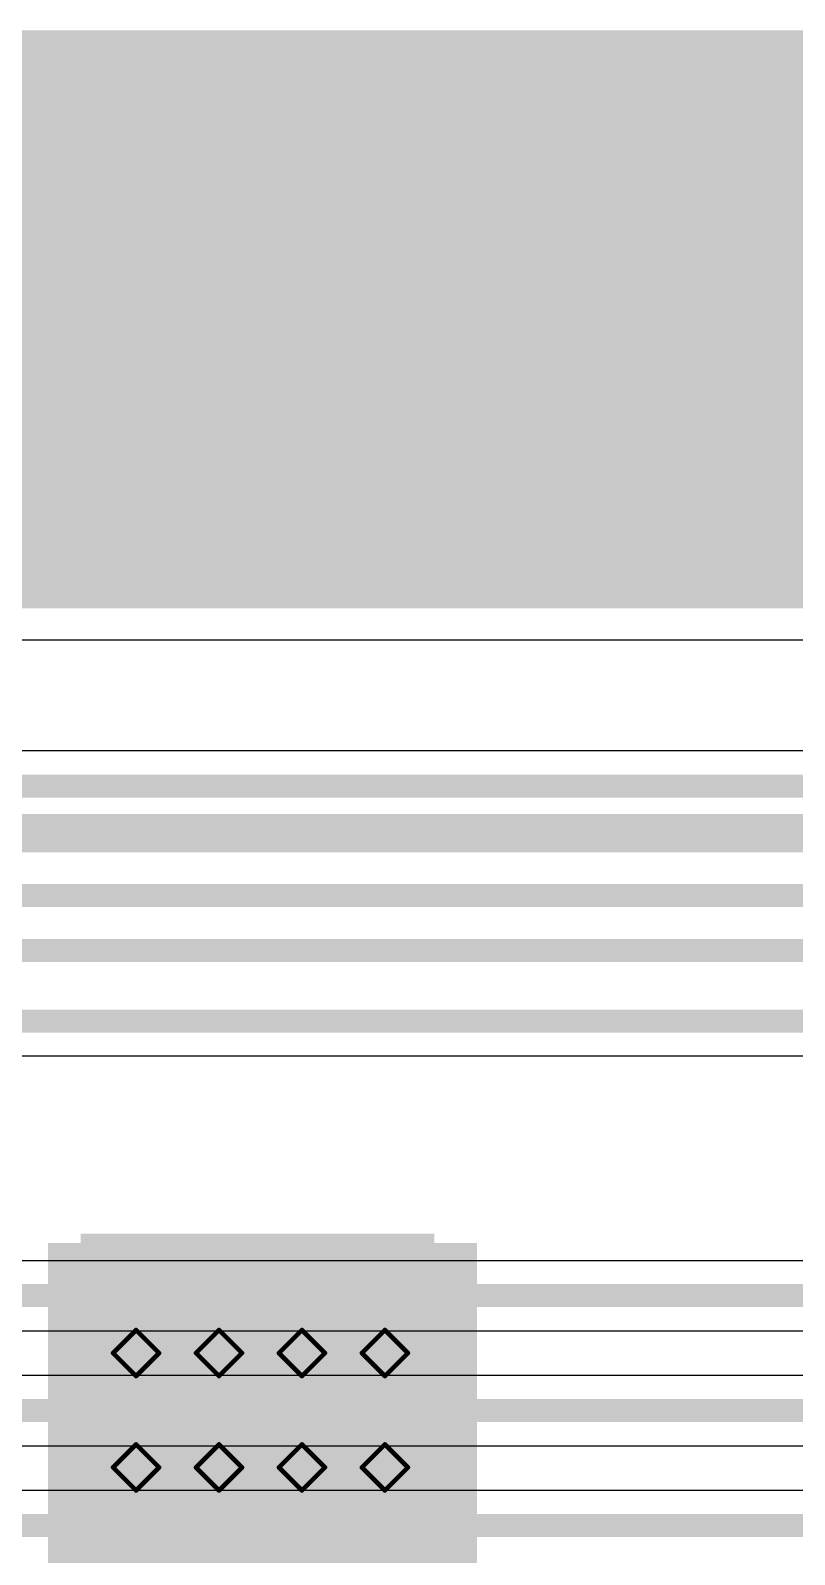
# Model space of a CAD drawing. Header units: inches. Extents: x -4 to 238, y -5 to 115.
# Drawn here: x 47.01 to 55.45, y 38.74 to 55.57 of the extents above; entities that cross this region are included whole.
import ezdxf

# ---------------------------------------------------------------- set-up
doc = ezdxf.new("R2010")
doc.units = ezdxf.units.IN
for name, color, linetype in [('Board Outline', 216, 'Continuous'), ('Bottom Layer', 5, 'Continuous'), ('Drill Drawing', 1, 'Continuous'), ('Keep-Out Layer', 6, 'Continuous'), ('Mechanical 13', 56, 'Continuous'), ('Top Layer', 1, 'Continuous'), ('Top Overlay', 2, 'Continuous'), ('Top Paste', 8, 'Continuous'), ('Top Solder', 216, 'Continuous'), ('Via Holes', 16, 'Continuous')]:
    doc.layers.add(name, color=color, linetype=linetype)

# ---------------------------------------------------------------- blocks, each defined once
blk = doc.blocks.new('41_SMD_M______16')
at = {"layer": 'Keep-Out Layer'}
blk.add_hatch(color=6, dxfattribs=at).paths.add_polyline_path([(-9.042, 10.287), (9.042, 10.287), (9.042, 16.383), (-9.042, 16.383)])
at = {"layer": 'Top Layer'}
blk.add_hatch(color=1, dxfattribs=at).paths.add_polyline_path([(-3.35, 3.11), (0.35, 3.11), (0.35, -0.59), (-3.35, -0.59)])
at = {"layer": 'Top Overlay'}
for points in [[(-5.283, 15.367), (-2.743, 15.367), (-2.743, 15.9), (-5.283, 15.9)], [(-2.743, 13.36), (-2.743, 15.9), (-3.277, 15.9), (-3.277, 13.36)], [(-1.27, 15.367), (1.27, 15.367), (1.27, 15.9), (-1.27, 15.9)], [(-0.737, 13.36), (-0.737, 15.9), (-1.27, 15.9), (-1.27, 13.36)], [(0.737, 15.9), (0.737, 13.36), (1.27, 13.36), (1.27, 15.9)], [(2.743, 15.367), (5.283, 15.367), (5.283, 15.9), (2.743, 15.9)], [(3.277, 13.36), (3.277, 15.9), (2.743, 15.9), (2.743, 13.36)], [(-3.277, 13.36), (-0.737, 13.36), (-0.737, 13.894), (-3.277, 13.894)], [(0.737, 13.36), (3.277, 13.36), (3.277, 13.894), (0.737, 13.894)]]:
    blk.add_hatch(color=2, dxfattribs=at).paths.add_polyline_path(points)
at = {"layer": 'Top Paste'}
blk.add_hatch(color=8, dxfattribs=at).paths.add_polyline_path([(-3.35, 3.11), (0.35, 3.11), (0.35, -0.59), (-3.35, -0.59)])
at = {"layer": 'Top Solder'}
blk.add_hatch(color=216, dxfattribs=at).paths.add_polyline_path([(-3.452, 3.212), (0.452, 3.212), (0.452, -0.692), (-3.452, -0.692)])
at = {"layer": 'Top Overlay', "const_width": 0.127}
for points in [[(-9.096, 16.434), (9.091, 16.434)], [(-9.096, 10.244), (9.086, 10.244)]]:
    blk.add_lwpolyline(points, dxfattribs=at)

msp = doc.modelspace()

# ---------------------------------------------------------------- hatches: boundary and pattern name
at = {"layer": 'Bottom Layer'}
h = msp.add_hatch(color=5, dxfattribs=at)
edge = h.paths.add_edge_path()
edge.add_arc((48.179, 40.963), 0.3, 0, 360)
h = msp.add_hatch(color=5, dxfattribs=at)
edge = h.paths.add_edge_path()
edge.add_arc((49.095, 40.963), 0.3, 0, 360)
h = msp.add_hatch(color=5, dxfattribs=at)
edge = h.paths.add_edge_path()
edge.add_arc((50.011, 40.963), 0.3, 0, 360)
h = msp.add_hatch(color=5, dxfattribs=at)
edge = h.paths.add_edge_path()
edge.add_arc((50.927, 40.963), 0.3, 0, 360)
h = msp.add_hatch(color=5, dxfattribs=at)
edge = h.paths.add_edge_path()
edge.add_arc((48.179, 39.7), 0.3, 0, 360)
h = msp.add_hatch(color=5, dxfattribs=at)
edge = h.paths.add_edge_path()
edge.add_arc((49.095, 39.7), 0.3, 0, 360)
h = msp.add_hatch(color=5, dxfattribs=at)
edge = h.paths.add_edge_path()
edge.add_arc((50.011, 39.7), 0.3, 0, 360)
h = msp.add_hatch(color=5, dxfattribs=at)
edge = h.paths.add_edge_path()
edge.add_arc((50.927, 39.7), 0.3, 0, 360)
at = {"layer": 'Top Layer'}
msp.add_hatch(color=1, dxfattribs=at).paths.add_polyline_path([(47.205, 37.788), (51.943, 37.788), (51.943, 42.178), (47.205, 42.178)])
h = msp.add_hatch(color=1, dxfattribs=at)
edge = h.paths.add_edge_path()
edge.add_arc((48.179, 40.963), 0.3, 0, 360)
h = msp.add_hatch(color=1, dxfattribs=at)
edge = h.paths.add_edge_path()
edge.add_arc((49.095, 40.963), 0.3, 0, 360)
h = msp.add_hatch(color=1, dxfattribs=at)
edge = h.paths.add_edge_path()
edge.add_arc((50.011, 40.963), 0.3, 0, 360)
h = msp.add_hatch(color=1, dxfattribs=at)
edge = h.paths.add_edge_path()
edge.add_arc((50.927, 40.963), 0.3, 0, 360)
h = msp.add_hatch(color=1, dxfattribs=at)
edge = h.paths.add_edge_path()
edge.add_arc((48.179, 39.7), 0.3, 0, 360)
h = msp.add_hatch(color=1, dxfattribs=at)
edge = h.paths.add_edge_path()
edge.add_arc((49.095, 39.7), 0.3, 0, 360)
h = msp.add_hatch(color=1, dxfattribs=at)
edge = h.paths.add_edge_path()
edge.add_arc((50.011, 39.7), 0.3, 0, 360)
h = msp.add_hatch(color=1, dxfattribs=at)
edge = h.paths.add_edge_path()
edge.add_arc((50.927, 39.7), 0.3, 0, 360)
at = {"layer": 'Via Holes'}
h = msp.add_hatch(color=7, dxfattribs=at)
edge = h.paths.add_edge_path()
edge.add_arc((48.179, 40.963), 0.15, 0, 360)
h = msp.add_hatch(color=7, dxfattribs=at)
edge = h.paths.add_edge_path()
edge.add_arc((49.095, 40.963), 0.15, 0, 360)
h = msp.add_hatch(color=7, dxfattribs=at)
edge = h.paths.add_edge_path()
edge.add_arc((50.011, 40.963), 0.15, 0, 360)
h = msp.add_hatch(color=7, dxfattribs=at)
edge = h.paths.add_edge_path()
edge.add_arc((50.927, 40.963), 0.15, 0, 360)
h = msp.add_hatch(color=7, dxfattribs=at)
edge = h.paths.add_edge_path()
edge.add_arc((48.179, 39.7), 0.15, 0, 360)
h = msp.add_hatch(color=7, dxfattribs=at)
edge = h.paths.add_edge_path()
edge.add_arc((49.095, 39.7), 0.15, 0, 360)
h = msp.add_hatch(color=7, dxfattribs=at)
edge = h.paths.add_edge_path()
edge.add_arc((50.011, 39.7), 0.15, 0, 360)
h = msp.add_hatch(color=7, dxfattribs=at)
edge = h.paths.add_edge_path()
edge.add_arc((50.927, 39.7), 0.15, 0, 360)

# ---------------------------------------------------------------- linework, layer by layer
at = {"layer": 'Board Outline', "const_width": 0.254}
msp.add_lwpolyline([(26.924, 49.312), (75.106, 49.312)], dxfattribs=at)
at = {"layer": 'Bottom Layer'}
for p, q in [((41.977, 48.837), (60.062, 48.837)), ((84.108, 47.611), (46.775, 47.611)), ((56.196, 44.239), (30.265, 44.239)), ((34.406, 41.986), (47.092, 41.986)), ((47.092, 41.986), (57.943, 41.986)), ((34.507, 41.209), (57.943, 41.209)), ((57.943, 40.716), (35.015, 40.716)), ((35.116, 39.939), (57.943, 39.939)), ((57.943, 39.446), (35.706, 39.446))]:
    msp.add_line(p, q, dxfattribs=at)
at = {"layer": 'Bottom Layer', "const_width": 0.254}
for points in [[(46.38, 47.222), (84.108, 47.222)], [(45.568, 46.618), (82.526, 46.618)], [(44.628, 46.013), (81.882, 46.013)], [(43.942, 45.408), (63.052, 45.408)], [(17.061, 44.628), (56.591, 44.628)], [(34.406, 41.598), (58.338, 41.598)], [(35.015, 40.328), (58.338, 40.328)], [(35.605, 39.058), (58.338, 39.058)]]:
    msp.add_lwpolyline(points, dxfattribs=at)
at = {"layer": 'Drill Drawing', "const_width": 0.0508}
for points in [[(47.925, 40.963), (48.179, 41.217)], [(48.179, 41.217), (48.433, 40.963)], [(48.841, 40.963), (49.095, 41.217)], [(49.095, 41.217), (49.349, 40.963)], [(49.757, 40.963), (50.011, 41.217)], [(50.011, 41.217), (50.265, 40.963)], [(50.673, 40.963), (50.927, 41.217)], [(50.927, 41.217), (51.181, 40.963)], [(47.925, 40.963), (48.179, 40.709)], [(48.179, 40.709), (48.433, 40.963)], [(48.841, 40.963), (49.095, 40.709)], [(49.095, 40.709), (49.349, 40.963)], [(49.757, 40.963), (50.011, 40.709)], [(50.011, 40.709), (50.265, 40.963)], [(50.673, 40.963), (50.927, 40.709)], [(50.927, 40.709), (51.181, 40.963)], [(47.925, 39.7), (48.179, 39.954)], [(48.179, 39.954), (48.433, 39.7)], [(48.841, 39.7), (49.095, 39.954)], [(49.095, 39.954), (49.349, 39.7)], [(49.757, 39.7), (50.011, 39.954)], [(50.011, 39.954), (50.265, 39.7)], [(50.673, 39.7), (50.927, 39.954)], [(50.927, 39.954), (51.181, 39.7)], [(47.925, 39.7), (48.179, 39.446)], [(48.179, 39.446), (48.433, 39.7)], [(48.841, 39.7), (49.095, 39.446)], [(49.095, 39.446), (49.349, 39.7)], [(49.757, 39.7), (50.011, 39.446)], [(50.011, 39.446), (50.265, 39.7)], [(50.673, 39.7), (50.927, 39.446)], [(50.927, 39.446), (51.181, 39.7)]]:
    msp.add_lwpolyline(points, dxfattribs=at)
at = {"layer": 'Drill Drawing', "const_width": 0.0254}
for points in [[(48.166, 41.217, 1), (48.192, 41.217, 1)], [(48.166, 41.217, 1), (48.192, 41.217, 1)], [(49.082, 41.217, 1), (49.108, 41.217, 1)], [(49.082, 41.217, 1), (49.108, 41.217, 1)], [(49.998, 41.217, 1), (50.024, 41.217, 1)], [(49.998, 41.217, 1), (50.024, 41.217, 1)], [(50.914, 41.217, 1), (50.94, 41.217, 1)], [(50.914, 41.217, 1), (50.94, 41.217, 1)], [(47.912, 40.963, 1), (47.938, 40.963, 1)], [(47.912, 40.963, 1), (47.938, 40.963, 1)], [(48.42, 40.963, 1), (48.446, 40.963, 1)], [(48.42, 40.963, 1), (48.446, 40.963, 1)], [(48.828, 40.963, 1), (48.854, 40.963, 1)], [(48.828, 40.963, 1), (48.854, 40.963, 1)], [(49.336, 40.963, 1), (49.362, 40.963, 1)], [(49.336, 40.963, 1), (49.362, 40.963, 1)], [(49.744, 40.963, 1), (49.77, 40.963, 1)], [(49.744, 40.963, 1), (49.77, 40.963, 1)], [(50.252, 40.963, 1), (50.278, 40.963, 1)], [(50.252, 40.963, 1), (50.278, 40.963, 1)], [(50.66, 40.963, 1), (50.686, 40.963, 1)], [(50.66, 40.963, 1), (50.686, 40.963, 1)], [(51.168, 40.963, 1), (51.194, 40.963, 1)], [(51.168, 40.963, 1), (51.194, 40.963, 1)], [(48.166, 40.709, 1), (48.192, 40.709, 1)], [(48.166, 40.709, 1), (48.192, 40.709, 1)], [(49.082, 40.709, 1), (49.108, 40.709, 1)], [(49.082, 40.709, 1), (49.108, 40.709, 1)], [(49.998, 40.709, 1), (50.024, 40.709, 1)], [(49.998, 40.709, 1), (50.024, 40.709, 1)], [(50.914, 40.709, 1), (50.94, 40.709, 1)], [(50.914, 40.709, 1), (50.94, 40.709, 1)], [(48.166, 39.954, 1), (48.192, 39.954, 1)], [(48.166, 39.954, 1), (48.192, 39.954, 1)], [(49.082, 39.954, 1), (49.108, 39.954, 1)], [(49.082, 39.954, 1), (49.108, 39.954, 1)], [(49.998, 39.954, 1), (50.024, 39.954, 1)], [(49.998, 39.954, 1), (50.024, 39.954, 1)], [(50.914, 39.954, 1), (50.94, 39.954, 1)], [(50.914, 39.954, 1), (50.94, 39.954, 1)], [(47.912, 39.7, 1), (47.938, 39.7, 1)], [(47.912, 39.7, 1), (47.938, 39.7, 1)], [(48.42, 39.7, 1), (48.446, 39.7, 1)], [(48.42, 39.7, 1), (48.446, 39.7, 1)], [(48.828, 39.7, 1), (48.854, 39.7, 1)], [(48.828, 39.7, 1), (48.854, 39.7, 1)], [(49.336, 39.7, 1), (49.362, 39.7, 1)], [(49.336, 39.7, 1), (49.362, 39.7, 1)], [(49.744, 39.7, 1), (49.77, 39.7, 1)], [(49.744, 39.7, 1), (49.77, 39.7, 1)], [(50.252, 39.7, 1), (50.278, 39.7, 1)], [(50.252, 39.7, 1), (50.278, 39.7, 1)], [(50.66, 39.7, 1), (50.686, 39.7, 1)], [(50.66, 39.7, 1), (50.686, 39.7, 1)], [(51.168, 39.7, 1), (51.194, 39.7, 1)], [(51.168, 39.7, 1), (51.194, 39.7, 1)], [(48.166, 39.446, 1), (48.192, 39.446, 1)], [(48.166, 39.446, 1), (48.192, 39.446, 1)], [(49.082, 39.446, 1), (49.108, 39.446, 1)], [(49.082, 39.446, 1), (49.108, 39.446, 1)], [(49.998, 39.446, 1), (50.024, 39.446, 1)], [(49.998, 39.446, 1), (50.024, 39.446, 1)], [(50.914, 39.446, 1), (50.94, 39.446, 1)], [(50.914, 39.446, 1), (50.94, 39.446, 1)]]:
    msp.add_lwpolyline(points, format="xyb", close=True, dxfattribs=at)
at = {"layer": 'Mechanical 13', "const_width": 0.254}
msp.add_lwpolyline([(-1.727, 46.786), (58.273, 46.786)], dxfattribs=at)
at = {"layer": 'Top Layer'}
msp.add_line((41.977, 48.837), (60.062, 48.837), dxfattribs=at)

# ---------------------------------------------------------------- block references
msp.add_blockref('41_SMD_M______16', (51.02, 39.068))

doc.saveas('drawing.dxf')
